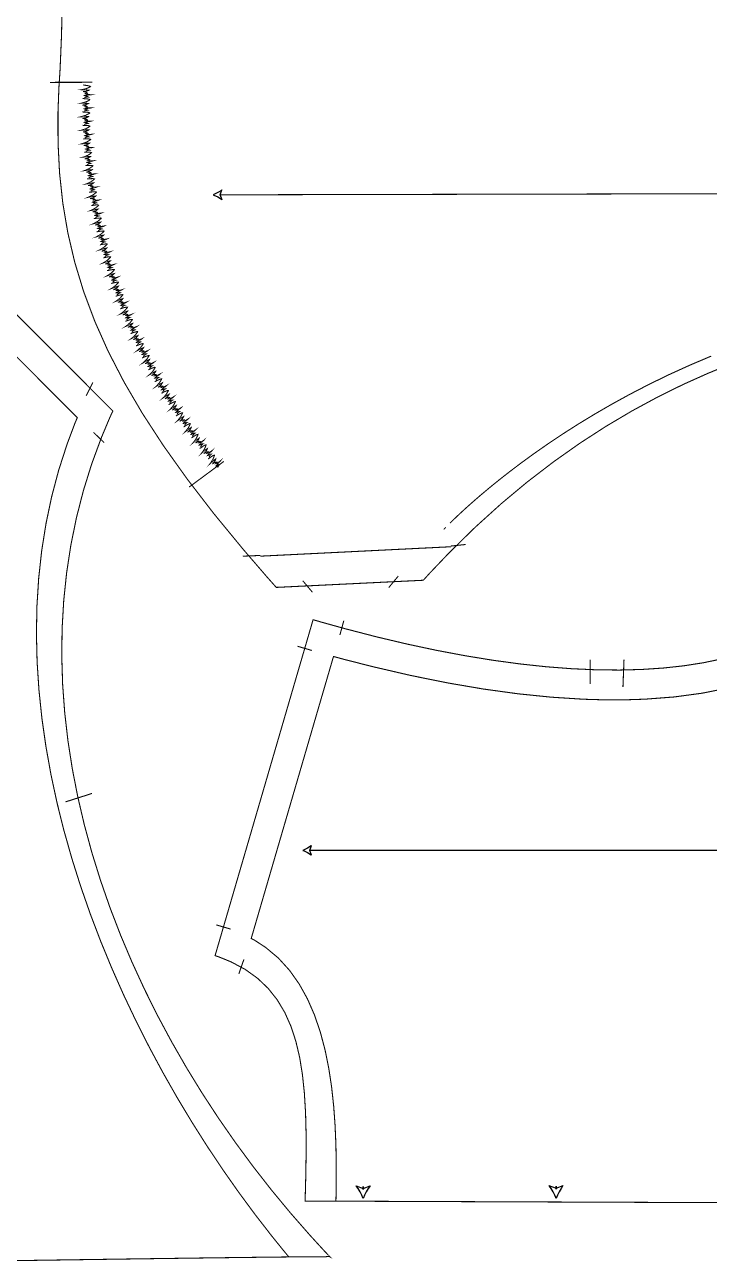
# Model space of a CAD drawing. Extents: x 0.2 to 32.9, y 0.2 to 46.5.
# Drawn here: x 14.66 to 23.68, y 0.46 to 16.76 of the extents above; entities that cross this region are included whole.
import ezdxf

# ---------------------------------------------------------------- set-up
doc = ezdxf.new("R2010")
doc.units = 0
doc.layers.get('0').update_dxf_attribs({"linetype": 'CONTINUOUS'})

msp = doc.modelspace()

# ---------------------------------------------------------------- linework, layer by layer
at = {"color": 250}
for points, const_width in [([(7.62185, 19.8889), (15.8194, 11.6695), (15.78, 11.584), (15.6707, 11.3235), (15.5414, 10.973), (15.4311, 10.6187), (15.3396, 10.2608), (15.2661, 9.89985), (15.2104, 9.53614), (15.1722, 9.17019), (15.151, 8.8024), (15.1463, 8.43321), (15.1578, 8.06299), (15.185, 7.69217), (15.2276, 7.32118), (15.2853, 6.95047), (15.3574, 6.5804), (15.4437, 6.21143), (15.5436, 5.84403), (15.6571, 5.47851), (15.7833, 5.11535), (15.9221, 4.75499), (16.0731, 4.39785), (16.2356, 4.04428), (16.4094, 3.69472), (16.5943, 3.34967), (16.7896, 3.0095), (16.995, 2.67458), (17.21, 2.34538), (17.4343, 2.02235), (17.6674, 1.70589), (17.909, 1.39638), (18.1588, 1.09424), (18.416, 0.79997), (18.6133, 0.58447), (18.6806, 0.51389), (18.6689, 0.51969), (18.6235, 0.51557), (18.4671, 0.51535), (18.2179, 0.51351), (17.8828, 0.50998), (17.4681, 0.50505), (16.9807, 0.49875), (16.4269, 0.49127), (15.8137, 0.48264), (15.1476, 0.47309), (14.4351, 0.46262)], 0.01389), ([(7.61882, 19.3344), (15.351, 11.5817), (15.3157, 11.4973), (15.2193, 11.24), (15.1071, 10.8931), (15.0137, 10.5416), (14.9389, 10.1858), (14.8818, 9.82622), (14.8421, 9.46349), (14.8192, 9.09804), (14.8124, 8.73036), (14.8214, 8.36094), (14.8456, 7.99024), (14.8843, 7.61882), (14.9372, 7.24707), (15.0038, 6.87554), (15.0833, 6.50478), (15.1754, 6.13519), (15.2796, 5.76731), (15.395, 5.40158), (15.5214, 5.03857), (15.6582, 4.67871), (15.8049, 4.32254), (15.9608, 3.97049), (16.1256, 3.6231), (16.2986, 3.28082), (16.4793, 2.94417), (16.6672, 2.61367), (16.8618, 2.28976), (17.0624, 1.97299), (17.2686, 1.66379), (17.48, 1.36263), (17.6957, 1.0701), (17.9156, 0.78662), (18.0822, 0.58051), (18.1389, 0.5127)], 0.01389), ([(23.9978, 12.3025), (23.6696, 12.1693), (23.3368, 12.0201), (23, 11.8538), (22.6601, 11.6697), (22.3178, 11.4666), (21.9736, 11.2437), (21.6283, 10.9999), (21.2826, 10.7345), (20.9374, 10.4465), (20.5932, 10.1348), (20.2507, 9.79861), (19.9939, 9.52903), (19.9108, 9.43696), (17.9735, 9.34272), (17.8636, 9.46593), (17.5404, 9.84088), (17.149, 10.3172), (16.7976, 10.7742), (16.4844, 11.2142), (16.2078, 11.6396), (15.9662, 12.0528), (15.7579, 12.4562), (15.5814, 12.8522), (15.435, 13.2432), (15.3171, 13.6316), (15.226, 14.0199), (15.16, 14.4103), (15.1175, 14.8051), (15.0971, 15.2071), (15.0969, 15.6185), (15.1087, 15.936), (15.1156, 16.0417), (15.1247, 16.1872), (15.1431, 16.6249), (15.1553, 17.2128)], 0.01389), ([(14.9899, 16.0031), (15.551, 16.0042)], 0.01389), ([(17.2232, 14.5201), (26.7519, 14.5407)], 0.01389), ([(20.2631, 10.1911), (20.2763, 10.2043), (20.3167, 10.2435), (20.3835, 10.307), (20.4633, 10.3806), (20.5561, 10.4637), (20.6617, 10.5553), (20.78, 10.6547), (20.911, 10.761), (21.0543, 10.8734), (21.21, 10.9909), (21.3779, 11.113), (21.5581, 11.2386), (21.7501, 11.3669), (21.954, 11.4972), (22.1699, 11.6285), (22.3972, 11.7601), (22.6361, 11.8912), (22.8865, 12.0208), (23.1482, 12.1483), (23.4211, 12.2726), (23.7051, 12.3931)], 0.01389), ([(15.5564, 12.046), (15.4682, 11.87)], 0.01389), ([(15.7064, 11.2513), (15.5642, 11.3874)], 0.01389), ([(16.8261, 10.6667), (17.2825, 11.0046)], 0.01389), ([(20.1806, 10.107), (20.1806, 10.107), (20.1874, 10.1143), (20.2032, 10.1308), (20.2076, 10.1354)], 0.01389), ([(17.7639, 9.75461), (20.2737, 9.87875)], 0.01389), ([(20.4696, 9.90864), (20.2737, 9.88803)], 0.01389), ([(17.5324, 9.75461), (17.7639, 9.76389)], 0.01389), ([(19.4549, 9.33979), (19.5804, 9.49138)], 0.01389), ([(18.4497, 9.27869), (18.3232, 9.42958)], 0.01389), ([(23.8438, 8.39931), (23.5994, 8.34864), (23.3422, 8.30849), (23.0719, 8.27908), (22.7889, 8.26042), (22.4933, 8.25271), (22.1853, 8.25603), (21.8649, 8.2704), (21.5325, 8.29601), (21.1882, 8.33296), (20.8321, 8.38129), (20.4646, 8.44114), (20.0854, 8.51258), (19.6951, 8.59581), (19.2936, 8.69081), (18.8814, 8.79775), (18.5637, 8.8859), (18.4583, 8.91667), (17.1667, 4.48611), (17.1667, 4.48611), (17.2207, 4.46843), (17.379, 4.40349), (17.5654, 4.3036), (17.7276, 4.18685), (17.8674, 4.05333), (17.9858, 3.90349), (18.0849, 3.73747), (18.166, 3.55561), (18.2308, 3.35818), (18.281, 3.14546), (18.3179, 2.91764), (18.3433, 2.67507), (18.3589, 2.41797), (18.366, 2.14665), (18.3664, 1.86139), (18.3615, 1.56239), (18.3554, 1.32813), (18.3531, 1.25), (32.766, 1.19444)], 0.01389), ([(18.8114, 8.71474), (18.8631, 8.90474)], 0.01389), ([(18.4426, 8.51113), (18.2536, 8.56625)], 0.01389), ([(18.7592, 1.24843), (18.7606, 1.30892), (18.7632, 1.49046), (18.7636, 1.73882), (18.759, 1.99143), (18.7482, 2.24625), (18.7297, 2.50119), (18.7024, 2.75412), (18.6647, 3.00299), (18.6153, 3.24561), (18.5531, 3.47999), (18.4765, 3.70394), (18.3844, 3.91547), (18.2753, 4.11236), (18.1479, 4.29264), (18.001, 4.45415), (17.8329, 4.59483), (17.6921, 4.68668), (17.6428, 4.71251), (18.7271, 8.43164), (18.8554, 8.3966), (19.2422, 8.29785), (19.7433, 8.18169), (20.2297, 8.08328), (20.7014, 8.00261), (21.1578, 7.93978), (21.5985, 7.89481), (22.0233, 7.86778), (22.3299, 7.85878), (22.4321, 7.85878), (22.5326, 7.85878), (22.8346, 7.86865), (23.2168, 7.89794), (23.5783, 7.9464), (23.9185, 8.01372)], 0.01389), ([(22.1111, 8.38889), (22.1111, 8.06944)], 0.01389), ([(22.5556, 8.38889), (22.5417, 8.02778)], 0.01389), ([(15.1957, 6.51389), (15.5439, 6.625)], 0.01389), ([(18.4043, 5.875), (31.3735, 5.875)], 0.01389), ([(17.3714, 4.83653), (17.1824, 4.89165)], 0.01389), ([(17.5467, 4.43722), (17.4797, 4.24593)], 0.01389), ([(19.1181, 1.44439), (19.1181, 1.40104)], 0.01968), ([(21.6607, 1.44667), (21.6607, 1.40332)], 0.01968)]:
    msp.add_lwpolyline(points, dxfattribs=dict(at, const_width=const_width))
at = {"color": 252, "const_width": 0.01389}
for points in [[(15.4306, 15.9714), (15.436, 15.969), (15.4538, 15.9651), (15.4787, 15.9619), (15.5032, 15.9575), (15.5199, 15.9508), (15.5244, 15.9474), (15.5172, 15.9417), (15.4696, 15.9207), (15.4179, 15.9081), (15.4085, 15.9065), (15.4164, 15.9061), (15.496, 15.9011), (15.5039, 15.9001), (15.4985, 15.8968), (15.4661, 15.8846), (15.4313, 15.8815), (15.4247, 15.8826), (15.4299, 15.8818), (15.4568, 15.8762), (15.4806, 15.8646), (15.484, 15.8607), (15.4825, 15.8606), (15.4619, 15.8567), (15.4599, 15.8565), (15.4643, 15.8531), (15.4936, 15.8433), (15.526, 15.8397), (15.5319, 15.8394), (15.525, 15.8381), (15.4878, 15.8353), (15.4514, 15.8321), (15.4449, 15.8304), (15.4485, 15.8282), (15.4703, 15.821), (15.4915, 15.8133), (15.4949, 15.8108), (15.4901, 15.8113), (15.4671, 15.809), (15.4469, 15.8008), (15.4437, 15.7981)], [(15.4206, 15.7926), (15.4261, 15.7907), (15.4442, 15.7879), (15.4693, 15.7862), (15.4938, 15.7832), (15.511, 15.7775), (15.5157, 15.7742), (15.5088, 15.7679), (15.4622, 15.7446), (15.4111, 15.7297), (15.4018, 15.7278), (15.4097, 15.7278), (15.4894, 15.7261), (15.4974, 15.7256), (15.4921, 15.7219), (15.4603, 15.7083), (15.4256, 15.7039), (15.4189, 15.7049), (15.4242, 15.7042), (15.4514, 15.6997), (15.4754, 15.689), (15.4792, 15.6853), (15.4776, 15.685), (15.4572, 15.6803), (15.4551, 15.6801), (15.4597, 15.6769), (15.4893, 15.6682), (15.5218, 15.6658), (15.5278, 15.6657), (15.5208, 15.664), (15.4839, 15.66), (15.4476, 15.6554), (15.4411, 15.6536), (15.4449, 15.6515), (15.4669, 15.645), (15.4883, 15.6382), (15.4917, 15.6358), (15.4869, 15.636), (15.464, 15.6329), (15.4442, 15.624), (15.4411, 15.6212)], [(15.4182, 15.615), (15.4239, 15.6132), (15.4418, 15.6111), (15.4671, 15.6104), (15.4918, 15.6081), (15.509, 15.6029), (15.5139, 15.5997), (15.5071, 15.5932), (15.4614, 15.5683), (15.4108, 15.5519), (15.4015, 15.5497), (15.4094, 15.55), (15.4892, 15.5508), (15.4971, 15.5506), (15.4919, 15.5467), (15.4606, 15.5321), (15.4261, 15.5267), (15.4194, 15.5272), (15.4246, 15.5268), (15.4519, 15.5232), (15.4764, 15.5133), (15.4801, 15.5097), (15.4786, 15.5094), (15.4585, 15.504), (15.4564, 15.5038), (15.461, 15.5007), (15.4908, 15.4929), (15.5233, 15.4915), (15.5293, 15.4915), (15.5225, 15.4896), (15.4856, 15.4844), (15.4496, 15.4789), (15.4432, 15.4768), (15.4469, 15.4749), (15.4692, 15.469), (15.4908, 15.4628), (15.4942, 15.4606), (15.4872, 15.4606), (15.4665, 15.4568), (15.4471, 15.4474), (15.444, 15.4444)], [(15.4212, 15.4375), (15.4269, 15.436), (15.4451, 15.4343), (15.4703, 15.4343), (15.495, 15.4328), (15.5124, 15.4281), (15.5174, 15.4251), (15.5108, 15.4185), (15.4658, 15.3922), (15.4157, 15.3744), (15.4065, 15.3719), (15.4144, 15.3724), (15.494, 15.3756), (15.5019, 15.3754), (15.4969, 15.3714), (15.466, 15.356), (15.4318, 15.3496), (15.425, 15.35), (15.4301, 15.3497), (15.4576, 15.3468), (15.4824, 15.3375), (15.4863, 15.334), (15.4847, 15.3338), (15.4647, 15.3279), (15.4626, 15.3275), (15.4674, 15.3246), (15.4974, 15.3176), (15.53, 15.3171), (15.536, 15.3174), (15.5292, 15.3153), (15.4924, 15.309), (15.4565, 15.3025), (15.4501, 15.3003), (15.4539, 15.2983), (15.4764, 15.2932), (15.4981, 15.2875), (15.5015, 15.2853), (15.4968, 15.2853), (15.4742, 15.281), (15.4549, 15.271), (15.4519, 15.2679)], [(15.4293, 15.2604), (15.4351, 15.259), (15.4532, 15.2579), (15.4785, 15.2585), (15.5032, 15.2576), (15.5207, 15.2533), (15.5258, 15.2506), (15.5193, 15.2436), (15.4751, 15.2162), (15.4254, 15.1972), (15.4164, 15.1944), (15.4242, 15.1951), (15.5038, 15.2004), (15.5117, 15.2004), (15.5067, 15.1964), (15.4763, 15.1801), (15.4421, 15.1728), (15.4353, 15.1731), (15.4406, 15.1729), (15.4681, 15.1707), (15.4929, 15.1621), (15.4969, 15.1588), (15.4954, 15.1583), (15.4756, 15.1519), (15.4735, 15.1515), (15.4783, 15.1487), (15.5086, 15.1425), (15.5411, 15.1429), (15.5471, 15.1432), (15.5403, 15.141), (15.5038, 15.1338), (15.4681, 15.1262), (15.4618, 15.1239), (15.4656, 15.1221), (15.4881, 15.1175), (15.51, 15.1124), (15.5136, 15.1103), (15.5089, 15.1101), (15.4861, 15.1053), (15.4672, 15.0947), (15.4643, 15.0917)], [(15.4419, 15.0836), (15.4476, 15.0824), (15.4658, 15.0817), (15.4911, 15.0829), (15.5158, 15.0826), (15.5335, 15.0789), (15.5386, 15.0761), (15.5324, 15.0692), (15.4889, 15.0407), (15.4396, 15.0203), (15.4306, 15.0174), (15.4385, 15.0182), (15.5179, 15.0254), (15.5258, 15.0257), (15.5208, 15.0215), (15.4908, 15.0044), (15.4568, 14.9964), (15.4501, 14.9965), (15.4554, 14.9964), (15.4829, 14.9949), (15.5081, 14.9869), (15.5121, 14.9836), (15.5106, 14.9832), (15.4908, 14.9763), (15.4889, 14.9758), (15.4938, 14.9732), (15.524, 14.9678), (15.5565, 14.9688), (15.5625, 14.9693), (15.5558, 14.9669), (15.5194, 14.9589), (15.484, 14.9506), (15.4778, 14.9481), (15.4817, 14.9464), (15.5043, 14.9422), (15.5263, 14.9376), (15.5299, 14.9357), (15.5251, 14.9353), (15.5026, 14.93), (15.4839, 14.919), (15.4811, 14.9158)], [(15.4589, 14.9072), (15.4647, 14.9061), (15.4829, 14.9058), (15.5081, 14.9078), (15.5328, 14.9081), (15.5506, 14.9047), (15.5557, 14.9021), (15.5497, 14.895), (15.5068, 14.8654), (15.4582, 14.8439), (15.4492, 14.8407), (15.4571, 14.8418), (15.5362, 14.8508), (15.5442, 14.8514), (15.5394, 14.8469), (15.5097, 14.8293), (15.476, 14.8203), (15.4693, 14.8203), (15.4744, 14.8203), (15.5019, 14.8194), (15.5274, 14.8122), (15.5314, 14.8089), (15.53, 14.8085), (15.5104, 14.8011), (15.5085, 14.8007), (15.5133, 14.7981), (15.5439, 14.7933), (15.5764, 14.7953), (15.5822, 14.7958), (15.5757, 14.7933), (15.5394, 14.7844), (15.5042, 14.7753), (15.4981, 14.7725), (15.5019, 14.771), (15.5247, 14.7674), (15.5468, 14.7633), (15.5504, 14.7614), (15.5457, 14.761), (15.5233, 14.7551), (15.5049, 14.7438), (15.5022, 14.7404)], [(15.4801, 14.7313), (15.486, 14.7303), (15.5042, 14.7306), (15.5293, 14.7329), (15.554, 14.7339), (15.5718, 14.731), (15.5771, 14.7285), (15.5713, 14.7213), (15.529, 14.6907), (15.481, 14.6679), (15.4721, 14.6646), (15.4799, 14.6658), (15.5587, 14.6768), (15.5667, 14.6775), (15.5619, 14.6731), (15.5328, 14.6546), (15.4993, 14.6449), (15.4925, 14.6446), (15.4978, 14.6449), (15.5253, 14.6446), (15.5508, 14.6379), (15.555, 14.6347), (15.5536, 14.6343), (15.5342, 14.6265), (15.5322, 14.626), (15.5372, 14.6235), (15.5678, 14.6196), (15.6001, 14.6221), (15.6061, 14.6229), (15.5996, 14.6203), (15.5636, 14.6104), (15.5285, 14.6004), (15.5224, 14.5976), (15.5264, 14.5961), (15.5492, 14.5931), (15.5714, 14.5896), (15.5751, 14.5878), (15.5704, 14.5872), (15.5482, 14.5807), (15.53, 14.5689), (15.5274, 14.5656)], [(15.5056, 14.556), (15.5114, 14.555), (15.5296, 14.5557), (15.5546, 14.5587), (15.5793, 14.5603), (15.5972, 14.5578), (15.6025, 14.5554), (15.5968, 14.5481), (15.5554, 14.5165), (15.5078, 14.4926), (15.499, 14.489), (15.5068, 14.4906), (15.5854, 14.5033), (15.5933, 14.5042), (15.5888, 14.4996), (15.56, 14.4806), (15.5268, 14.47), (15.52, 14.4696), (15.5251, 14.47), (15.5528, 14.4704), (15.5785, 14.4643), (15.5826, 14.4612), (15.5812, 14.4607), (15.5621, 14.4524), (15.56, 14.4519), (15.5651, 14.4496), (15.5958, 14.4463), (15.6282, 14.4497), (15.634, 14.4506), (15.6276, 14.4476), (15.5919, 14.4371), (15.5571, 14.4262), (15.551, 14.4233), (15.555, 14.4219), (15.5779, 14.4194), (15.6001, 14.4164), (15.6039, 14.4147), (15.5992, 14.414), (15.5771, 14.4069), (15.5592, 14.3947), (15.5567, 14.3914)], [(15.5351, 14.3812), (15.541, 14.3806), (15.5592, 14.3817), (15.584, 14.3853), (15.6087, 14.3874), (15.6267, 14.3851), (15.6321, 14.3829), (15.6265, 14.3754), (15.5858, 14.3431), (15.5388, 14.3181), (15.5301, 14.3143), (15.5379, 14.3158), (15.6163, 14.3306), (15.624, 14.3317), (15.6196, 14.3269), (15.5912, 14.3072), (15.5583, 14.2958), (15.5515, 14.2953), (15.5567, 14.2957), (15.5843, 14.2968), (15.6101, 14.2912), (15.6144, 14.2883), (15.6131, 14.2878), (15.594, 14.279), (15.5921, 14.2785), (15.5971, 14.2763), (15.6279, 14.2737), (15.6601, 14.2779), (15.666, 14.279), (15.6596, 14.276), (15.6242, 14.2644), (15.5896, 14.2528), (15.5836, 14.2497), (15.5876, 14.2483), (15.6106, 14.2464), (15.6329, 14.2439), (15.6367, 14.2424), (15.6319, 14.2415), (15.6101, 14.234), (15.5925, 14.2214), (15.59, 14.2179)], [(15.5687, 14.2074), (15.5764, 14.2065), (15.6176, 14.2125), (15.6582, 14.2143), (15.6656, 14.2113), (15.6603, 14.2036), (15.6203, 14.1701), (15.5739, 14.1442), (15.5653, 14.1401), (15.5731, 14.1421), (15.651, 14.1585), (15.6588, 14.1597), (15.6546, 14.155), (15.6267, 14.1346), (15.5939, 14.1225), (15.5872, 14.1218), (15.5924, 14.1222), (15.6199, 14.124), (15.6458, 14.119), (15.6501, 14.1163), (15.6487, 14.1157), (15.63, 14.1065), (15.6279, 14.106), (15.6332, 14.1037), (15.664, 14.1019), (15.6961, 14.1069), (15.7019, 14.1081), (15.6957, 14.1049), (15.6604, 14.0925), (15.6262, 14.0801), (15.6203, 14.0769), (15.6243, 14.0757), (15.6474, 14.0743), (15.6697, 14.0722), (15.6735, 14.0707), (15.6689, 14.0699), (15.6471, 14.0619), (15.6299, 14.0489), (15.6275, 14.0454)], [(15.6064, 14.0342), (15.6142, 14.0336), (15.6551, 14.0404), (15.6956, 14.0432), (15.7032, 14.0404), (15.6979, 14.0326), (15.6589, 13.9983), (15.6131, 13.9713), (15.6046, 13.9671), (15.6122, 13.969), (15.6897, 13.9874), (15.6975, 13.9888), (15.6933, 13.9839), (15.666, 13.9628), (15.6335, 13.9499), (15.6268, 13.949), (15.6319, 13.9497), (15.6594, 13.9521), (15.6856, 13.9478), (15.69, 13.9451), (15.6885, 13.9444), (15.67, 13.9349), (15.6681, 13.9342), (15.6732, 13.9322), (15.7042, 13.9311), (15.7361, 13.9368), (15.7419, 13.9381), (15.7357, 13.9347), (15.7008, 13.9217), (15.6668, 13.9085), (15.661, 13.905), (15.665, 13.9039), (15.6881, 13.9031), (15.7106, 13.9015), (15.7143, 13.9001), (15.7097, 13.8992), (15.6882, 13.8907), (15.6711, 13.8772), (15.6689, 13.8736)], [(15.6481, 13.862), (15.6558, 13.8615), (15.6967, 13.8694), (15.7371, 13.8731), (15.7447, 13.8705), (15.7397, 13.8626), (15.7014, 13.8274), (15.6563, 13.7992), (15.6478, 13.7948), (15.6554, 13.7969), (15.7325, 13.8171), (15.7403, 13.8187), (15.7363, 13.8137), (15.7093, 13.792), (15.6772, 13.7784), (15.6706, 13.7774), (15.6757, 13.7782), (15.7031, 13.7812), (15.7292, 13.7775), (15.7337, 13.7749), (15.7324, 13.7743), (15.714, 13.7642), (15.7121, 13.7635), (15.7174, 13.7616), (15.7482, 13.7612), (15.78, 13.7676), (15.7858, 13.7691), (15.7797, 13.7656), (15.7451, 13.7517), (15.7114, 13.7376), (15.7057, 13.7341), (15.7099, 13.7331), (15.7328, 13.7328), (15.7553, 13.7319), (15.7592, 13.7305), (15.7546, 13.7294), (15.7332, 13.7204), (15.7165, 13.7065), (15.7143, 13.703)], [(15.6939, 13.6908), (15.7017, 13.6905), (15.7422, 13.6994), (15.7825, 13.704), (15.7901, 13.7016), (15.7854, 13.6936), (15.7479, 13.6574), (15.7035, 13.6282), (15.6951, 13.6236), (15.7026, 13.626), (15.7793, 13.6479), (15.7871, 13.6497), (15.7831, 13.6446), (15.7567, 13.6223), (15.7249, 13.6079), (15.7182, 13.6068), (15.7233, 13.6077), (15.7507, 13.6114), (15.7769, 13.6082), (15.7815, 13.6057), (15.7801, 13.6051), (15.7621, 13.5946), (15.7601, 13.5938), (15.7654, 13.5921), (15.7962, 13.5924), (15.8279, 13.5996), (15.8338, 13.6012), (15.8276, 13.5976), (15.7935, 13.5828), (15.7601, 13.568), (15.7544, 13.5643), (15.7586, 13.5634), (15.7815, 13.5636), (15.804, 13.5633), (15.8079, 13.562), (15.8033, 13.5608), (15.7822, 13.5513), (15.766, 13.537), (15.7637, 13.5334)], [(15.7436, 13.5208), (15.7514, 13.5207), (15.7918, 13.5305), (15.8319, 13.5361), (15.8397, 13.5339), (15.8351, 13.5257), (15.7985, 13.4887), (15.7547, 13.4584), (15.7465, 13.4536), (15.754, 13.4562), (15.8301, 13.4799), (15.8378, 13.4818), (15.8339, 13.4767), (15.8081, 13.4537), (15.7767, 13.4386), (15.77, 13.4373), (15.7751, 13.4383), (15.8024, 13.4427), (15.8286, 13.4402), (15.8332, 13.4378), (15.8318, 13.4371), (15.814, 13.4262), (15.8121, 13.4253), (15.8175, 13.4237), (15.8483, 13.4248), (15.8799, 13.4328), (15.8856, 13.4345), (15.8796, 13.4308), (15.8457, 13.4152), (15.8128, 13.3996), (15.8072, 13.3958), (15.8113, 13.395), (15.8343, 13.3957), (15.8568, 13.3959), (15.8607, 13.3947), (15.8561, 13.3934), (15.8353, 13.3834), (15.8193, 13.3687), (15.8172, 13.365)], [(15.7974, 13.3519), (15.8051, 13.3521), (15.8453, 13.3628), (15.8854, 13.3693), (15.8931, 13.3673), (15.8887, 13.3591), (15.8531, 13.3212), (15.81, 13.2899), (15.8018, 13.2849), (15.8093, 13.2876), (15.8849, 13.3131), (15.8924, 13.3153), (15.8887, 13.31), (15.8635, 13.2865), (15.8324, 13.2706), (15.8258, 13.2691), (15.8308, 13.2703), (15.8579, 13.2753), (15.8843, 13.2734), (15.8889, 13.2712), (15.8876, 13.2705), (15.87, 13.2591), (15.8682, 13.2582), (15.8735, 13.2567), (15.9043, 13.2585), (15.9358, 13.2672), (15.9414, 13.2691), (15.9356, 13.2652), (15.9021, 13.2488), (15.8694, 13.2324), (15.8639, 13.2285), (15.8681, 13.2278), (15.8911, 13.2291), (15.9135, 13.2298), (15.9175, 13.2287), (15.9129, 13.2273), (15.8924, 13.2167), (15.8768, 13.2017), (15.8747, 13.198)], [(15.8551, 13.1845), (15.8629, 13.1848), (15.9028, 13.1965), (15.9428, 13.2039), (15.9506, 13.2021), (15.9463, 13.1937), (15.9115, 13.155), (15.8692, 13.1227), (15.8613, 13.1175), (15.8686, 13.1204), (15.9436, 13.1477), (15.9511, 13.1501), (15.9475, 13.1447), (15.9228, 13.1206), (15.8921, 13.1039), (15.8856, 13.1023), (15.8906, 13.1036), (15.9176, 13.1092), (15.9439, 13.108), (15.9486, 13.1058), (15.9474, 13.1051), (15.93, 13.0933), (15.9282, 13.0924), (15.9336, 13.091), (15.9644, 13.0936), (15.9956, 13.1031), (16.0011, 13.1051), (15.9953, 13.1011), (15.9622, 13.0839), (15.93, 13.0667), (15.9246, 13.0626), (15.9289, 13.062), (15.9518, 13.0639), (15.9743, 13.0651), (15.9782, 13.0641), (15.9737, 13.0626), (15.9533, 13.0516), (15.9381, 13.0362), (15.9363, 13.0324)], [(15.9169, 13.0184), (15.9247, 13.0189), (15.9643, 13.0315), (16.004, 13.0399), (16.0118, 13.0383), (16.0078, 13.0298), (15.974, 12.9903), (15.9325, 12.9569), (15.9247, 12.9516), (15.9321, 12.9546), (16.0062, 12.9838), (16.0136, 12.9863), (16.0101, 12.9808), (15.9861, 12.9561), (15.9558, 12.9388), (15.9493, 12.937), (15.9543, 12.9384), (15.9811, 12.9447), (16.0075, 12.9441), (16.0124, 12.9421), (16.011, 12.9413), (15.994, 12.9291), (15.9922, 12.9281), (15.9976, 12.9269), (16.0283, 12.9302), (16.0593, 12.9404), (16.0649, 12.9425), (16.059, 12.9384), (16.0264, 12.9204), (15.9946, 12.9025), (15.9893, 12.8983), (15.9936, 12.8977), (16.0165, 12.9002), (16.0389, 12.9019), (16.0429, 12.901), (16.0385, 12.8994), (16.0183, 12.8879), (16.0035, 12.8722), (16.0017, 12.8683)], [(15.9828, 12.8538), (15.9906, 12.8545), (16.0297, 12.8682), (16.0693, 12.8776), (16.0771, 12.8761), (16.0733, 12.8676), (16.0406, 12.8272), (15.9999, 12.7928), (15.9921, 12.7872), (15.9993, 12.7905), (16.0728, 12.8214), (16.0803, 12.8241), (16.0769, 12.8186), (16.0533, 12.7933), (16.0236, 12.7752), (16.0171, 12.7733), (16.0221, 12.7748), (16.0488, 12.7817), (16.0751, 12.7818), (16.08, 12.7798), (16.0788, 12.779), (16.0619, 12.7664), (16.0601, 12.7654), (16.0657, 12.7643), (16.0963, 12.7684), (16.1269, 12.7793), (16.1325, 12.7816), (16.1268, 12.7773), (16.0946, 12.7585), (16.0632, 12.7399), (16.0581, 12.7355), (16.0624, 12.7351), (16.0851, 12.7381), (16.1075, 12.7404), (16.1115, 12.7396), (16.1071, 12.7378), (16.0874, 12.7259), (16.0728, 12.7097), (16.0711, 12.7059)], [(16.0526, 12.6909), (16.0603, 12.6918), (16.0992, 12.7064), (16.1385, 12.7167), (16.1464, 12.7154), (16.1428, 12.7068), (16.111, 12.6656), (16.0711, 12.6304), (16.0635, 12.6246), (16.0707, 12.628), (16.1433, 12.6607), (16.1507, 12.6636), (16.1475, 12.658), (16.1247, 12.6322), (16.0953, 12.6133), (16.0889, 12.6112), (16.0938, 12.6129), (16.1203, 12.6205), (16.1467, 12.6212), (16.1515, 12.6194), (16.1503, 12.6185), (16.1339, 12.6055), (16.1321, 12.6044), (16.1376, 12.6035), (16.1682, 12.6083), (16.1985, 12.62), (16.2039, 12.6224), (16.1985, 12.6179), (16.1667, 12.5984), (16.1358, 12.5789), (16.1307, 12.5745), (16.135, 12.5742), (16.1578, 12.5777), (16.18, 12.5806), (16.184, 12.5799), (16.1797, 12.578), (16.1603, 12.5655), (16.1461, 12.5491), (16.1444, 12.5452)], [(16.1264, 12.5298), (16.134, 12.5309), (16.1726, 12.5464), (16.2115, 12.5577), (16.2194, 12.5566), (16.2161, 12.5479), (16.1853, 12.506), (16.1464, 12.4696), (16.1389, 12.4637), (16.146, 12.4673), (16.2178, 12.5018), (16.2251, 12.5049), (16.2221, 12.4992), (16.1999, 12.4728), (16.1708, 12.4533), (16.1646, 12.451), (16.1694, 12.4528), (16.1957, 12.461), (16.2221, 12.4623), (16.2269, 12.4607), (16.2258, 12.4598), (16.2097, 12.4464), (16.2079, 12.4453), (16.2135, 12.4444), (16.2439, 12.45), (16.2739, 12.4625), (16.2793, 12.465), (16.2739, 12.4604), (16.2426, 12.4401), (16.2124, 12.4198), (16.2074, 12.4153), (16.2115, 12.415), (16.2343, 12.4192), (16.2564, 12.4226), (16.2606, 12.422), (16.2562, 12.42), (16.2369, 12.4071), (16.2233, 12.3903), (16.2218, 12.3863)], [(16.204, 12.3705), (16.2117, 12.3717), (16.2499, 12.3882), (16.2885, 12.4004), (16.2965, 12.3996), (16.2933, 12.3908), (16.2636, 12.3481), (16.2256, 12.3109), (16.2182, 12.3048), (16.2251, 12.3086), (16.2961, 12.3448), (16.3033, 12.348), (16.3004, 12.3423), (16.2789, 12.3153), (16.2506, 12.2951), (16.2442, 12.2927), (16.249, 12.2946), (16.2751, 12.3035), (16.3014, 12.3054), (16.3064, 12.3039), (16.3051, 12.303), (16.2894, 12.2892), (16.2876, 12.288), (16.2932, 12.2873), (16.3235, 12.2937), (16.3532, 12.3068), (16.3586, 12.3095), (16.3533, 12.3048), (16.3226, 12.2837), (16.2926, 12.2628), (16.2878, 12.258), (16.2921, 12.2579), (16.3146, 12.2626), (16.3368, 12.2665), (16.3408, 12.2661), (16.3365, 12.264), (16.3178, 12.2506), (16.3044, 12.2335), (16.3031, 12.2294)], [(16.2857, 12.2132), (16.2933, 12.2146), (16.3311, 12.232), (16.3693, 12.2452), (16.3774, 12.2445), (16.3744, 12.2357), (16.3457, 12.1923), (16.3086, 12.1541), (16.3015, 12.1478), (16.3083, 12.1518), (16.3785, 12.1898), (16.3856, 12.1932), (16.3828, 12.1874), (16.3618, 12.1599), (16.3339, 12.1389), (16.3276, 12.1363), (16.3325, 12.1383), (16.3583, 12.1479), (16.3847, 12.1506), (16.3896, 12.1491), (16.3885, 12.1482), (16.3731, 12.134), (16.3714, 12.1328), (16.3769, 12.1323), (16.4069, 12.1393), (16.4364, 12.1532), (16.4417, 12.156), (16.4365, 12.1512), (16.4063, 12.1293), (16.3769, 12.1076), (16.3722, 12.1028), (16.3765, 12.1028), (16.3989, 12.108), (16.4208, 12.1125), (16.425, 12.1121), (16.4208, 12.11), (16.4022, 12.0961), (16.3894, 12.0786), (16.3881, 12.0746)], [(16.3711, 12.0579), (16.3788, 12.0596), (16.416, 12.0778), (16.454, 12.0921), (16.4621, 12.0916), (16.4593, 12.0826), (16.4317, 12.0385), (16.3956, 11.9994), (16.3886, 11.9929), (16.3954, 11.9971), (16.4644, 12.0368), (16.4715, 12.0404), (16.4689, 12.0345), (16.4486, 12.0065), (16.4212, 11.9849), (16.4151, 11.9822), (16.4199, 11.9843), (16.4454, 11.9945), (16.4717, 11.9978), (16.4767, 11.9964), (16.4756, 11.9955), (16.4606, 11.981), (16.4589, 11.9797), (16.4643, 11.9793), (16.4943, 11.9871), (16.5233, 12.0017), (16.5285, 12.0047), (16.5235, 11.9997), (16.4938, 11.9771), (16.465, 11.9547), (16.4604, 11.9498), (16.4647, 11.9499), (16.4869, 11.9556), (16.5089, 11.9607), (16.5129, 11.9604), (16.5089, 11.9581), (16.4906, 11.9438), (16.4782, 11.926), (16.4769, 11.9219)], [(16.4604, 11.9048), (16.4681, 11.9067), (16.5049, 11.9259), (16.5425, 11.941), (16.5506, 11.9407), (16.5481, 11.9317), (16.5215, 11.8869), (16.4864, 11.8469), (16.4796, 11.8403), (16.4863, 11.8446), (16.5543, 11.8861), (16.5613, 11.8898), (16.5587, 11.8838), (16.5392, 11.8554), (16.5124, 11.8331), (16.5062, 11.8302), (16.511, 11.8325), (16.5364, 11.8433), (16.5625, 11.8472), (16.5675, 11.846), (16.5664, 11.8451), (16.5518, 11.8301), (16.5501, 11.8288), (16.5557, 11.8286), (16.5853, 11.8371), (16.614, 11.8524), (16.6192, 11.8555), (16.6142, 11.8504), (16.5851, 11.8271), (16.5569, 11.804), (16.5524, 11.7989), (16.5567, 11.7992), (16.5789, 11.8054), (16.6006, 11.811), (16.6047, 11.8109), (16.6006, 11.8085), (16.5828, 11.7937), (16.5708, 11.7756), (16.5697, 11.7715)], [(16.5536, 11.754), (16.5611, 11.756), (16.5974, 11.7762), (16.6347, 11.7923), (16.6426, 11.7922), (16.6404, 11.7831), (16.615, 11.7377), (16.5808, 11.6968), (16.5743, 11.6901), (16.5808, 11.6945), (16.6478, 11.7376), (16.6547, 11.7415), (16.6524, 11.7355), (16.6336, 11.7066), (16.6074, 11.6836), (16.6013, 11.6806), (16.606, 11.6829), (16.631, 11.6944), (16.6569, 11.6989), (16.6621, 11.6979), (16.661, 11.6969), (16.6467, 11.6816), (16.6451, 11.6803), (16.6507, 11.6802), (16.6801, 11.6895), (16.7083, 11.7055), (16.7135, 11.7087), (16.7086, 11.7035), (16.6801, 11.6795), (16.6525, 11.6556), (16.6482, 11.6504), (16.6524, 11.6508), (16.6743, 11.6577), (16.696, 11.6638), (16.7001, 11.6637), (16.6961, 11.6612), (16.6786, 11.6461), (16.6671, 11.6276), (16.6661, 11.6235)], [(16.6504, 11.6056), (16.6579, 11.6078), (16.6937, 11.6288), (16.7306, 11.6458), (16.7386, 11.6459), (16.7365, 11.6368), (16.7124, 11.5908), (16.6792, 11.5491), (16.6728, 11.5422), (16.6792, 11.5468), (16.745, 11.5915), (16.7518, 11.5957), (16.7497, 11.5896), (16.7317, 11.5601), (16.7058, 11.5365), (16.6999, 11.5333), (16.7044, 11.5358), (16.7293, 11.5479), (16.7553, 11.5532), (16.7603, 11.5522), (16.7592, 11.5512), (16.7453, 11.5355), (16.7438, 11.5341), (16.7493, 11.5341), (16.7785, 11.5442), (16.8064, 11.5609), (16.8114, 11.5642), (16.8067, 11.5589), (16.7789, 11.5342), (16.7518, 11.5097), (16.7475, 11.5044), (16.7518, 11.5048), (16.7736, 11.5123), (16.7951, 11.5189), (16.7992, 11.5189), (16.7951, 11.5163), (16.7781, 11.5007), (16.7671, 11.482), (16.7661, 11.4779)], [(16.751, 11.4596), (16.7583, 11.462), (16.7936, 11.4839), (16.8301, 11.5018), (16.8381, 11.5022), (16.8362, 11.493), (16.8132, 11.4464), (16.7811, 11.4039), (16.7749, 11.3967), (16.7813, 11.4015), (16.846, 11.4479), (16.8526, 11.4522), (16.8506, 11.4461), (16.8333, 11.4162), (16.8081, 11.392), (16.8022, 11.3886), (16.8068, 11.3912), (16.8312, 11.4039), (16.8569, 11.4098), (16.8621, 11.409), (16.8611, 11.4079), (16.8476, 11.3919), (16.846, 11.3905), (16.8517, 11.3907), (16.8806, 11.4014), (16.9081, 11.4188), (16.9129, 11.4223), (16.9083, 11.4169), (16.8811, 11.3914), (16.8547, 11.3663), (16.8507, 11.3609), (16.8549, 11.3614), (16.8764, 11.3694), (16.8978, 11.3766), (16.9018, 11.3767), (16.8979, 11.374), (16.8812, 11.358), (16.8707, 11.3391), (16.8699, 11.3349)], [(16.8551, 11.3162), (16.8607, 11.3181), (16.8765, 11.3272), (16.8972, 11.3416), (16.9183, 11.3545), (16.9353, 11.3605), (16.9411, 11.3609), (16.9396, 11.3517), (16.9176, 11.3045), (16.8867, 11.2612), (16.8806, 11.254), (16.8867, 11.2589), (16.9503, 11.3069), (16.9568, 11.3113), (16.955, 11.3051), (16.9385, 11.2748), (16.9139, 11.25), (16.9082, 11.2465), (16.9126, 11.2492), (16.9368, 11.2625), (16.9624, 11.269), (16.9675, 11.2683), (16.9665, 11.2673), (16.9533, 11.251), (16.9519, 11.2495), (16.9575, 11.2498), (16.9861, 11.2612), (17.0132, 11.2793), (17.0179, 11.2829), (17.0135, 11.2774), (16.9869, 11.2513), (16.9611, 11.2254), (16.9572, 11.2199), (16.9614, 11.2206), (16.9828, 11.2291), (17.0039, 11.2369), (17.0079, 11.2371), (17.0042, 11.2343), (16.9879, 11.2179), (16.9778, 11.1986), (16.9771, 11.1944)], [(16.9628, 11.1754), (16.9683, 11.1775), (16.9839, 11.187), (17.0042, 11.2019), (17.025, 11.2153), (17.0419, 11.2217), (17.0476, 11.2222), (17.0464, 11.213), (17.0256, 11.1653), (16.9957, 11.1212), (16.9897, 11.1138), (16.9958, 11.1189), (17.0582, 11.1685), (17.0646, 11.1731), (17.0629, 11.1669), (17.0471, 11.1362), (17.0233, 11.1107), (17.0176, 11.1071), (17.0219, 11.1099), (17.0457, 11.1238), (17.0711, 11.131), (17.0764, 11.1304), (17.0754, 11.1293), (17.0626, 11.1126), (17.0611, 11.1112), (17.0667, 11.1116), (17.0951, 11.1237), (17.1217, 11.1425), (17.1264, 11.1462), (17.1221, 11.1406), (17.0963, 11.1138), (17.071, 11.0873), (17.0672, 11.0818), (17.0714, 11.0825), (17.0925, 11.0915), (17.1135, 11.0998), (17.1175, 11.1001), (17.1139, 11.0972), (17.0979, 11.0804), (17.0883, 11.0609), (17.0878, 11.0568)], [(17.0739, 11.0374), (17.0794, 11.0396), (17.0947, 11.0494), (17.1147, 11.0648), (17.1351, 11.0787), (17.1518, 11.0856), (17.1576, 11.0863), (17.1565, 11.077), (17.1369, 11.0288), (17.1082, 10.984), (17.1024, 10.9764), (17.1083, 10.9817), (17.1694, 11.0328), (17.1758, 11.0375), (17.1743, 11.0313), (17.1592, 11.0002), (17.136, 10.9742), (17.1304, 10.9704), (17.1347, 10.9734), (17.1582, 10.9878), (17.1833, 10.9956), (17.1885, 10.9951), (17.1875, 10.994), (17.1753, 10.9771), (17.1739, 10.9755), (17.1793, 10.9761), (17.2075, 10.989), (17.2336, 11.0084), (17.2382, 11.0122), (17.234, 11.0065), (17.2088, 10.9791), (17.1843, 10.9519), (17.1806, 10.9463), (17.1847, 10.9472), (17.2057, 10.9567), (17.2264, 10.9654), (17.2306, 10.9659), (17.2268, 10.9629), (17.2114, 10.9457), (17.2022, 10.9261), (17.2018, 10.9218)]]:
    msp.add_lwpolyline(points, dxfattribs=at)
at = {"color": 250}
for points in [[(17.1401, 14.52), (17.1499, 14.5164), (17.2024, 14.4918), (17.2506, 14.4612), (17.2581, 14.4547), (17.2342, 14.5203), (17.2578, 14.5858), (17.2503, 14.5792), (17.2024, 14.5485), (17.1499, 14.5237), (17.1401, 14.52)], [(18.3211, 5.875), (18.3308, 5.87136), (18.3835, 5.84663), (18.4314, 5.81603), (18.4389, 5.80946), (18.4151, 5.875), (18.4389, 5.94054), (18.4314, 5.93397), (18.3835, 5.90338), (18.3308, 5.87864), (18.3211, 5.875)], [(19.1181, 1.28228), (19.1139, 1.2934), (19.1, 1.32612), (19.0775, 1.37126), (19.0519, 1.41401), (19.0319, 1.44194), (19.0244, 1.45053), (19.1181, 1.41667), (19.2117, 1.45053), (19.2042, 1.44194), (19.184, 1.41401), (19.1585, 1.37126), (19.1361, 1.32612), (19.1221, 1.2934), (19.1181, 1.28228)], [(21.6607, 1.28451), (21.6565, 1.29563), (21.6426, 1.3284), (21.6201, 1.37353), (21.5946, 1.41624), (21.5746, 1.44422), (21.5671, 1.45281), (21.6607, 1.41894), (21.7543, 1.45281), (21.7468, 1.44422), (21.7267, 1.41624), (21.7011, 1.37353), (21.6788, 1.3284), (21.6647, 1.29563), (21.6607, 1.28451)]]:
    msp.add_lwpolyline(points, close=True, dxfattribs=at)

doc.saveas('drawing.dxf')
